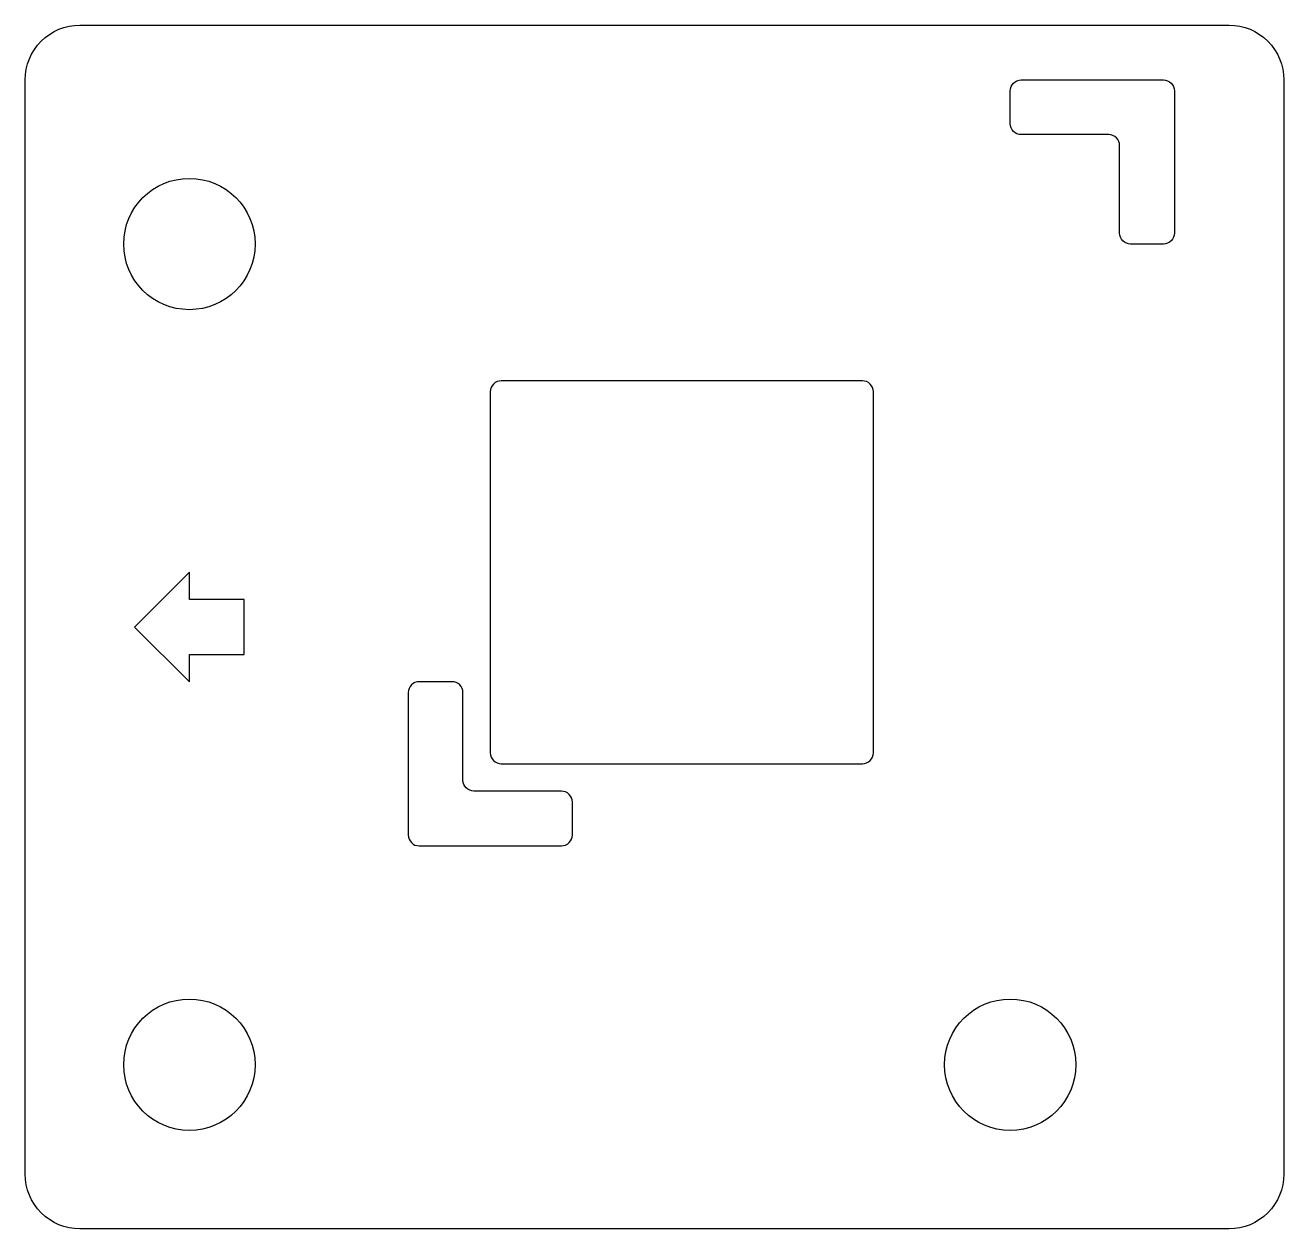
# Model space of a CAD drawing. Extents: x -55 to 60, y -55 to 55.
import ezdxf

# ---------------------------------------------------------------- set-up
doc = ezdxf.new("R2010")
doc.units = 0

msp = doc.modelspace()

# ---------------------------------------------------------------- linework, layer by layer
at = {"layer": '1'}
for points in [[(60, 50), (60, -50, -0.414214), (55, -55), (-50, -55, -0.414214), (-55, -50), (-55, 50, -0.414214), (-50, 55), (55, 55, -0.414214)], [(50, 49), (50, 36, -0.414214), (49, 35), (46, 35, -0.414214), (45, 36), (45, 44, 0.414214), (44, 45), (36, 45, -0.414214), (35, 46), (35, 49, -0.414214), (36, 50), (49, 50, -0.414214)], [(22.5, 21.5, 0.414214), (21.5, 22.5), (-11.5, 22.5, 0.414214), (-12.5, 21.5), (-12.5, -11.5, 0.414214), (-11.5, -12.5), (21.5, -12.5, 0.414214), (22.5, -11.5)], [(-5, -16, 0.414214), (-6, -15), (-14, -15, -0.414214), (-15, -14), (-15, -6, 0.414214), (-16, -5), (-19, -5, 0.414214), (-20, -6), (-20, -19, 0.414214), (-19, -20), (-6, -20, 0.414214), (-5, -19)]]:
    msp.add_lwpolyline(points, format="xyb", close=True, dxfattribs=at)
msp.add_lwpolyline([(-35, 2.5), (-40, 2.5), (-40, 5), (-45, 0), (-40, -5), (-40, -2.5), (-35, -2.5)], close=True, dxfattribs=at)
for centre in [(-40, 35), (-40, -40), (35, -40)]:
    msp.add_circle(centre, 6, dxfattribs=at)

doc.saveas('drawing.dxf')
